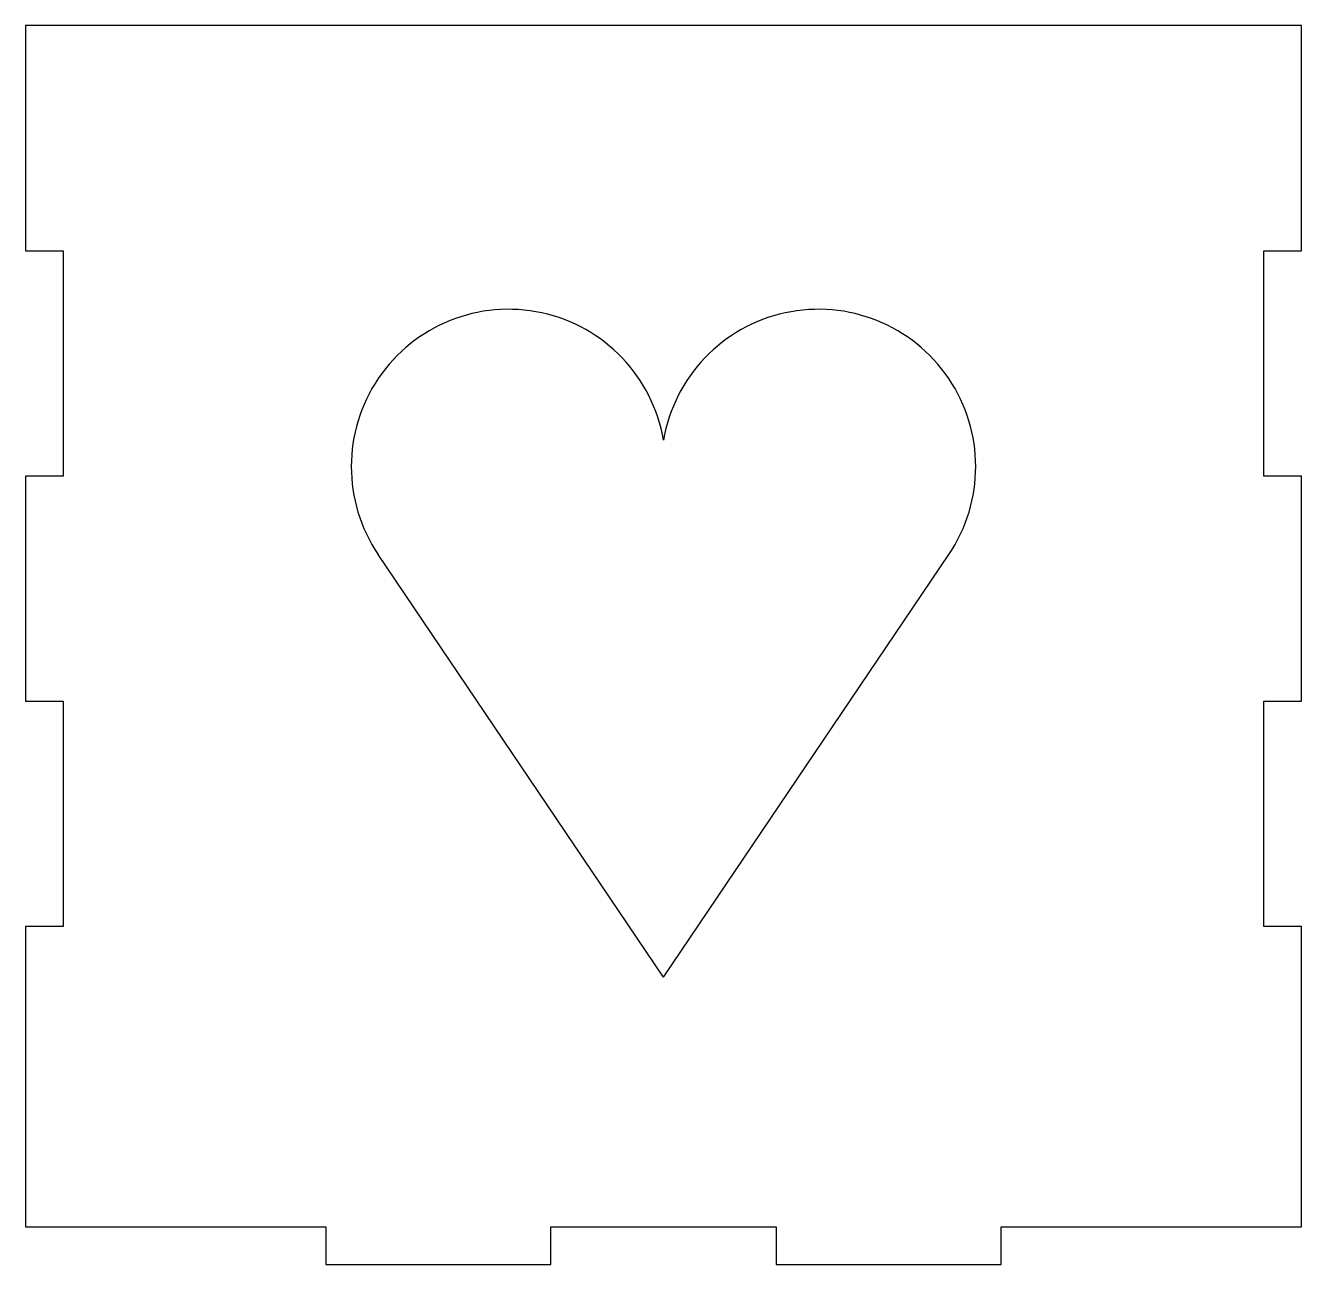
# Model space of a CAD drawing. Header units: inches. Extents: x -4.25 to 0, y 0 to 4.12.
import ezdxf

# ---------------------------------------------------------------- set-up
doc = ezdxf.new("R2010")
doc.units = ezdxf.units.IN
doc.layers.get('0').update_dxf_attribs({"linetype": 'CONTINUOUS'})

msp = doc.modelspace()

# ---------------------------------------------------------------- linework, layer by layer
for q in [(-3.0753, 2.3634), (-1.1747, 2.3634)]:
    msp.add_line((-2.125, 0.9564), q)
msp.add_lwpolyline([(-4.25, 0.125), (-3.25, 0.125), (-3.25, 0), (-2.5, 0), (-2.5, 0.125), (-1.75, 0.125), (-1.75, 0), (-1, 0), (-1, 0.125), (0, 0.125), (0, 1.125), (-0.125, 1.125), (-0.125, 1.875), (0, 1.875), (0, 2.625), (-0.125, 2.625), (-0.125, 3.375), (0, 3.375), (0, 4.125), (-4.25, 4.125), (-4.25, 3.375), (-4.125, 3.375), (-4.125, 2.625), (-4.25, 2.625), (-4.25, 1.875), (-4.125, 1.875), (-4.125, 1.125), (-4.25, 1.125)], close=True)
for centre, start, end in [((-2.6413, 2.6565), 9.6312, 214.0368), ((-1.6087, 2.6565), -34.0368, 170.3688)]:
    msp.add_arc(centre, 0.5237, start, end)

doc.saveas('drawing.dxf')
